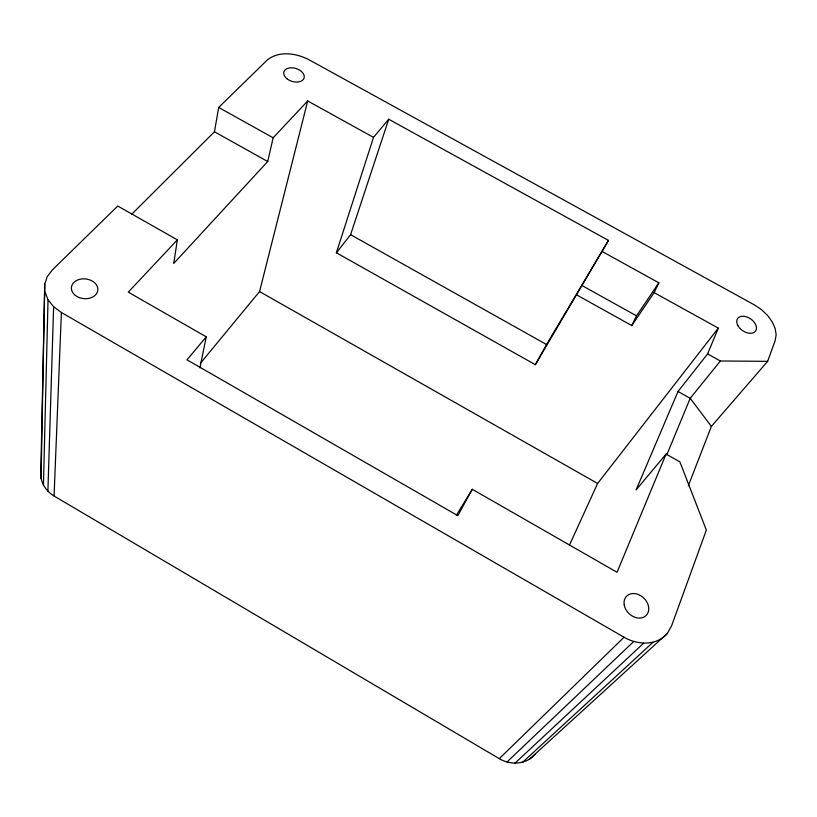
<?xml version="1.0" encoding="UTF-8"?>
<svg xmlns="http://www.w3.org/2000/svg" width="817" height="817" viewBox="0 0 817 817"><rect width="100%" height="100%" fill="white"/><g stroke="black" fill="none" stroke-linecap="round" stroke-linejoin="round"><path stroke-width="1.23" d="M373.512 137.368L388.718 119.231L608.471 240.412L535.36 364.688L336.379 252.78L373.512 137.368L307.703 100.961L273.154 137.787L267.71 161.521L173.704 263.483L177.371 239.851L117.771 206.017L52.196 270.059L47.212 276.646L44.751 284.132L40.85 471.562C39.727 481.591 45.66 490.966 54.075 496.021L499.289 758.656C510.462 765.396 526.281 764.722 535.012 754.305M41.054 478.537L44.751 284.132M43.444 485.257L48.04 299.727L45.027 292.006M47.897 491.231L53.626 306.722L48.04 299.727M54.075 496.021L61.387 312.492L53.626 306.722M131.731 214.238L214.463 131.762L218.69 107.446L267.179 60.08C278.975 50.429 296.265 53.187 308.897 59.692L754.377 304.884L761.393 309.551L767.439 315.26L772.106 321.632L775.088 328.26L776.15 334.694L775.21 340.505L767.643 361.328L711.382 426.403L688.333 485.727M199.889 367.895L206.262 336.839L128.289 292.149L177.371 239.851M200.379 363.33L259.551 291.567L307.703 100.961M336.379 252.78L350.595 234.673L388.718 119.231M666.774 454.895L690.202 398.308L720.39 361.002L767.643 361.328M529.457 759.238L667.377 633.389L671.543 625.924L706.348 530.09L679.867 461.84L666.09 454.078L617.06 572.278L472.277 489.291L456.407 515.221M666.09 454.078L636.096 489.914L678.018 391.496L707.624 353.914L718.317 328.128L654.121 292.609L631.776 325.564L576.904 295.049M569.582 544.837L597.615 483.45L718.317 328.128M654.121 292.609L658.849 282.815L602.354 251.595M631.776 325.564L636.525 315.842L658.849 282.815M472.277 489.291L457.837 515.67L186.991 359.817L206.262 336.839M535.36 364.688L546.502 344.498L608.471 240.412M499.289 758.656L624.055 637.24C637.383 645.052 656.654 646.104 667.377 633.389M506.969 762.006L633.747 641.478M514.935 763.252L643.602 643.234M522.614 762.302L652.916 642.387M707.624 353.914L720.39 361.002M582.082 285.603L636.525 315.842M218.69 107.446L273.154 137.787M214.463 131.762L267.71 161.521M678.018 391.496L690.202 398.308L711.382 426.403M350.595 234.673L546.502 344.498M259.551 291.567L597.615 483.45M61.387 312.492L624.055 637.24M286.849 78.657A10.55 6.74 16.9 0 0 303.965 78.34A10.55 6.74 16.9 0 0 291.169 67.791A10.55 6.74 16.9 0 0 286.849 78.657M738.027 325.84A10.938 7.108 34.5 0 0 755.133 331.539A10.938 7.108 34.5 0 0 746.626 316.884A10.938 7.108 34.5 0 0 738.027 325.84M74.531 294.712A13.286 9.906 6.3 0 0 97.1 292.721A13.286 9.906 6.3 0 0 82.241 278.883A13.286 9.906 6.3 0 0 74.531 294.712M624.27 605.213A13.736 10.713 44.2 0 0 644.542 616.733A13.736 10.713 44.2 0 0 640.354 595.491A13.736 10.713 44.2 0 0 624.27 605.213"/></g></svg>
